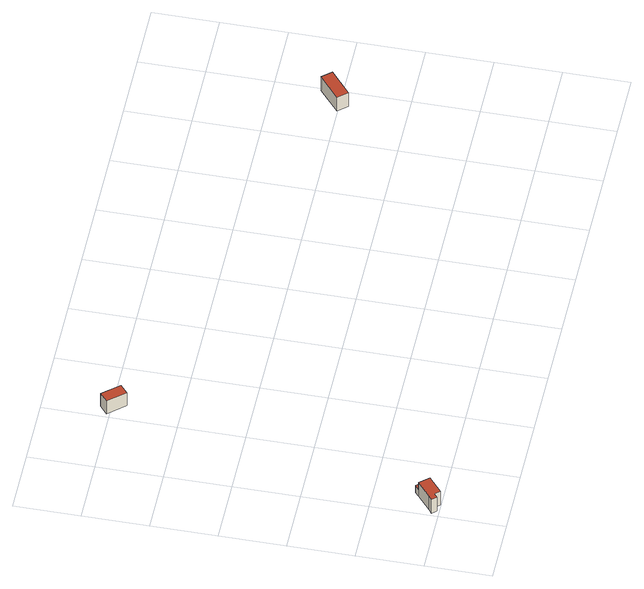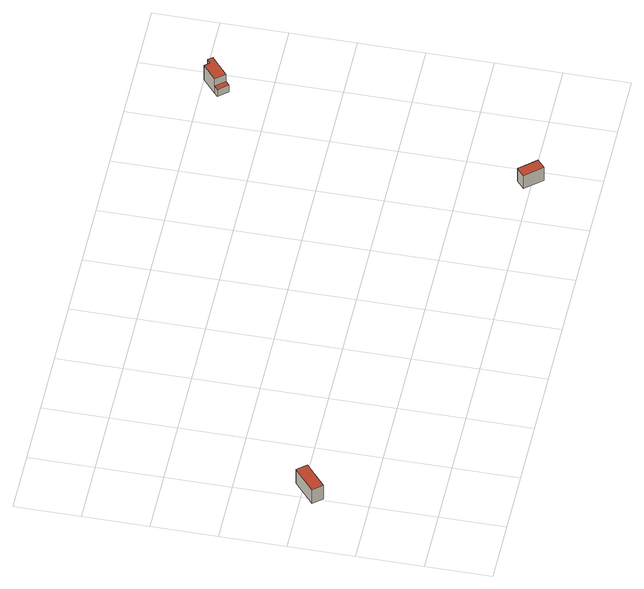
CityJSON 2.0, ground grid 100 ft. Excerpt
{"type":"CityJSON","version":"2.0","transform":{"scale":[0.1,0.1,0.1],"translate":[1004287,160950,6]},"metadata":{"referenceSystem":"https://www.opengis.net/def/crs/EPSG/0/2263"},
"CityObjects":{
"building1":{"type":"Building","attributes":{"name":"Bldg_2210021946","BIN":"3241700"},"geometry":[{"type":"MultiSurface","lod":"2","boundaries":[[[0,1,2,3,4,5,6]],[[7,8,9,10]],[[11,12,13,14,15,16,17,18,19]],[[8,0,6,9]],[[2,1,19,18]],[[3,2,18,17]],[[4,3,17,16]],[[5,4,16,15]],[[6,5,15,14]],[[10,9,14,13]],[[7,10,13,12]],[[8,7,12,11]],[[1,0,11,19]]],"semantics":{"surfaces":[{"type":"RoofSurface","BIN":"3241700"},{"type":"GroundSurface"},{"type":"WallSurface"}],"values":[0,0,1,2,2,2,2,2,2,2,2,2,2]}}]},
"building2":{"type":"Building","attributes":{"name":"Bldg_2210019354","BIN":"3241150"},"geometry":[{"type":"MultiSurface","lod":"2","boundaries":[[[20,21,22,23]],[[24,25,26,27]],[[20,23,27,26]],[[21,20,26,25]],[[22,21,25,24]],[[23,22,24,27]]],"semantics":{"surfaces":[{"type":"RoofSurface","BIN":"3241150"},{"type":"GroundSurface"},{"type":"WallSurface"}],"values":[0,1,2,2,2,2]}}]},
"building3":{"type":"Building","attributes":{"name":"Bldg_2210013720","BIN":"3391460"},"geometry":[{"type":"MultiSurface","lod":"2","boundaries":[[[28,29,30,31]],[[32,33,34,35]],[[28,31,35,34]],[[29,28,34,33]],[[30,29,33,32]],[[31,30,32,35]]],"semantics":{"surfaces":[{"type":"RoofSurface","BIN":"3391460"},{"type":"GroundSurface"},{"type":"WallSurface"}],"values":[0,1,2,2,2,2]}}]}
},
"vertices":[
[304,348,345],[70,148,345],[9,96,345],[66,29,345],[128,81,345],[194,3,345],[428,202,345],[371,404,203],[304,348,203],[428,202,203],[495,259,203],[304,348,61],[371,404,61],[495,259,61],[428,202,61],[194,3,61],[128,81,61],[66,29,61],[9,96,61],[70,148,61],
[1174,5166,300],[1042,5054,300],[1261,4797,300],[1393,4909,300],[1261,4797,38],[1042,5054,38],[1174,5166,38],[1393,4909,38],
[7972,3318,291],[7616,3016,291],[7736,2873,291],[8094,3177,291],[7736,2873,8],[7616,3016,8],[7972,3318,8],[8094,3177,8]
]}
